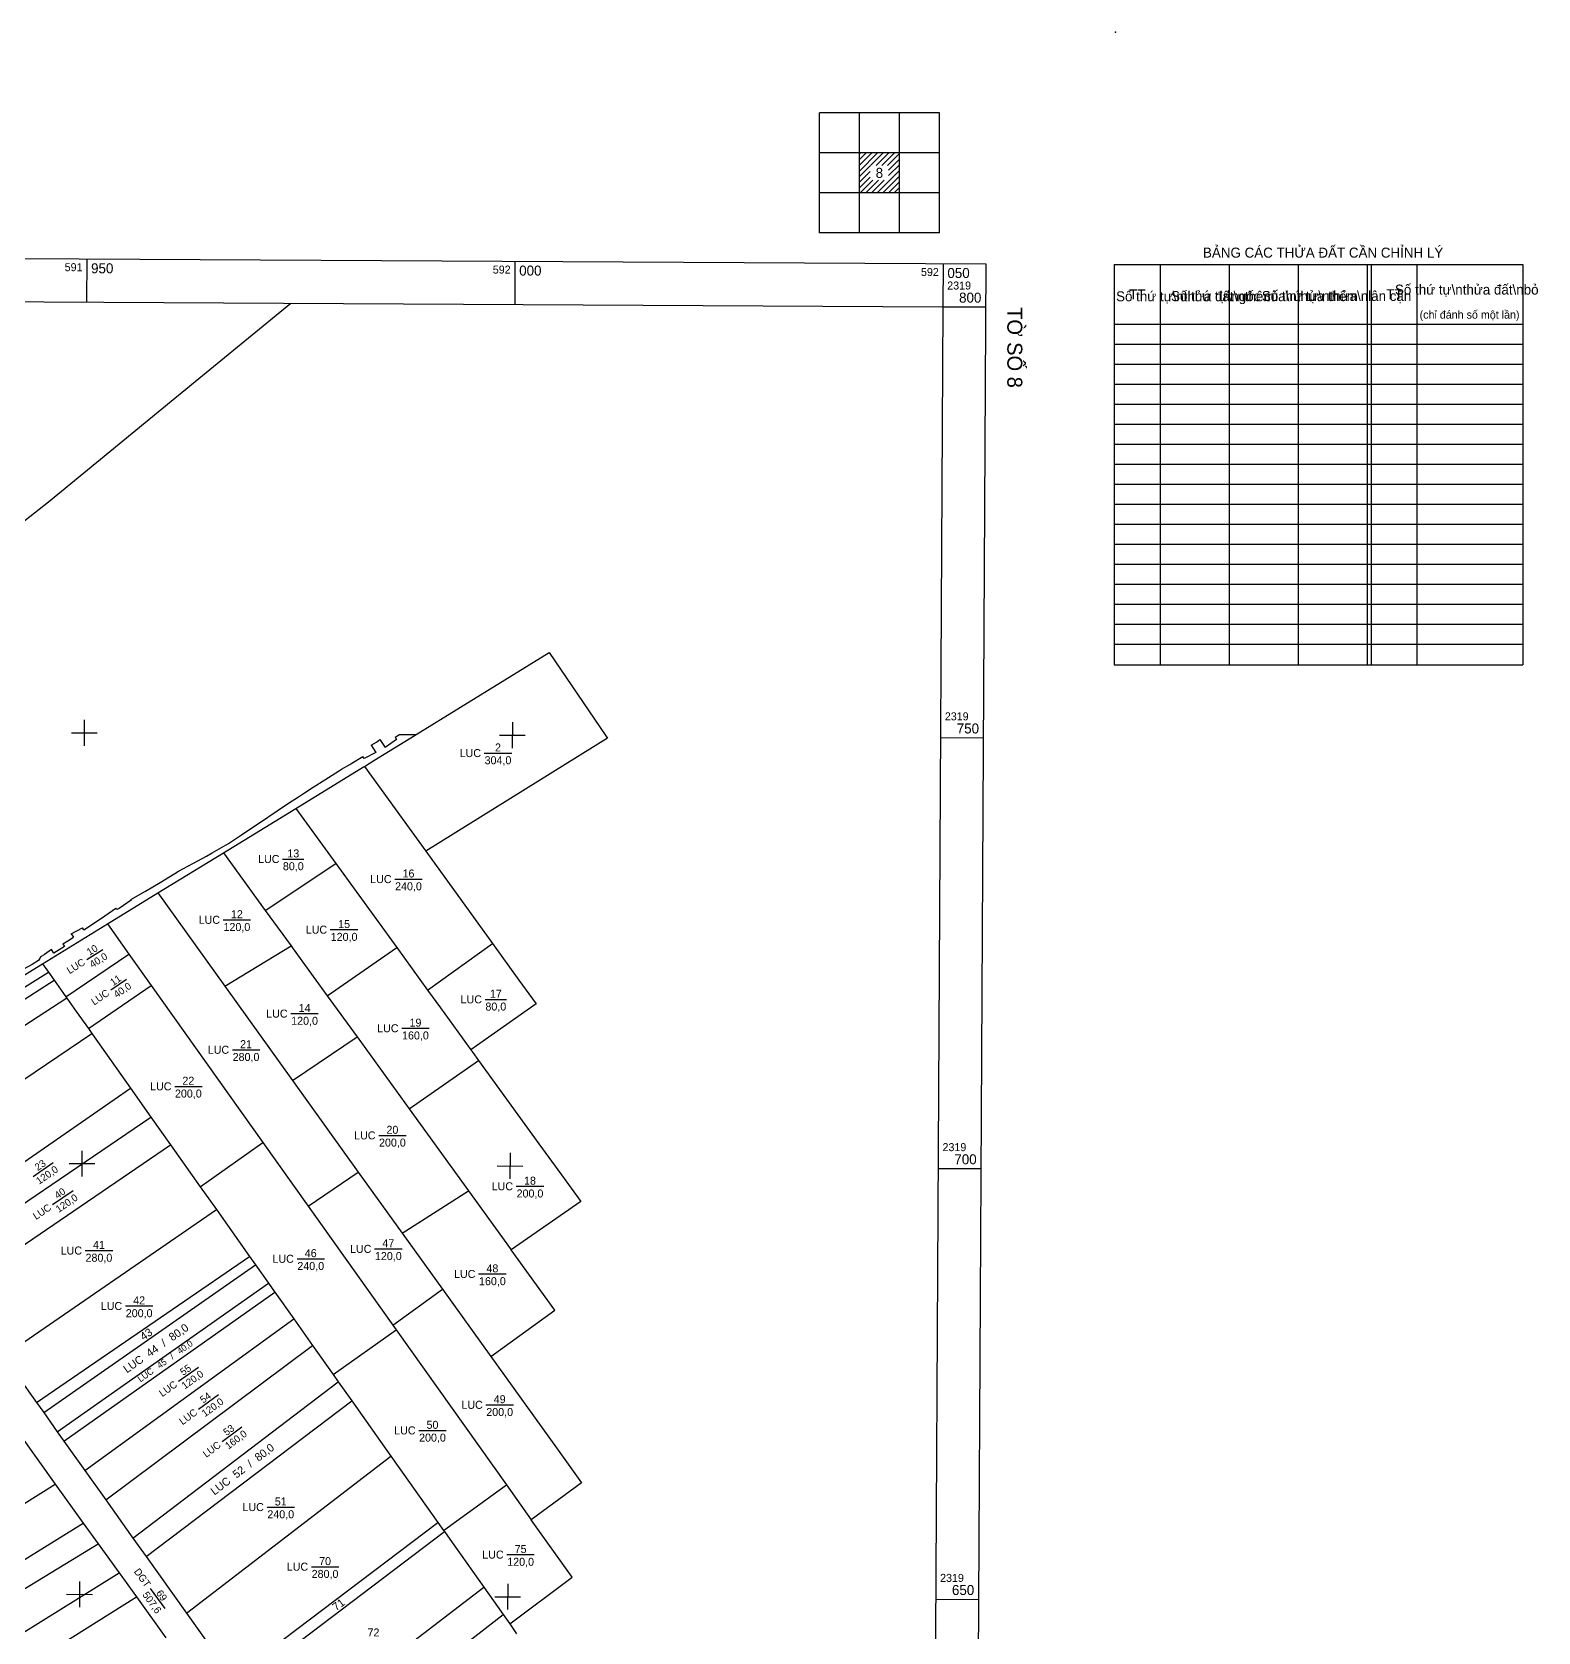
# Model space of a CAD drawing. Header units: metres. Extents: x 591850 to 11787374, y 2319432 to 2388242.
# Drawn here: x 11787186 to 11787374.3, y 2388042.3 to 2388242.3 of the extents above; entities that cross this region are included whole.
import ezdxf
from ezdxf.enums import TextEntityAlignment as Align

# ---------------------------------------------------------------- set-up
doc = ezdxf.new("R2010")
doc.units = ezdxf.units.M
for name, color, linetype in [('FeatureAttribs', 7, 'Continuous'), ('Level 10', 7, 'Continuous'), ('Level 13', 7, 'Continuous'), ('Level 51', 7, 'Continuous'), ('Level 63', 7, 'Continuous')]:
    doc.layers.add(name, color=color, linetype=linetype)

# ---------------------------------------------------------------- blocks, each defined once
blk = doc.blocks.new('FEATURE')

msp = doc.modelspace()

# ---------------------------------------------------------------- linework, layer by layer
at = {"layer": 'Level 10', "color": 7}
for points in [[(11787227.58, 2388150.49), (11787228.74, 2388151.24), (11787233.94, 2388154.43), (11787234.03, 2388154.48), (11787250.66, 2388164.75), (11787257.75, 2388154.35), (11787257.96, 2388154.05), (11787235.25, 2388139.9)], [(11787231.42, 2388154.17), (11787231.97, 2388154.5)], [(11787231.97, 2388154.5), (11787234.03, 2388154.48)], [(11787228.41, 2388153.16), (11787228.99, 2388152.25), (11787227.55, 2388151.51), (11787227.39, 2388151.75)], [(11787228.41, 2388153.16), (11787229.08, 2388153.55), (11787229.51, 2388153.88), (11787230.17, 2388152.87)], [(11787231.42, 2388154.17), (11787231.6, 2388153.88), (11787230.17, 2388152.87)], [(11787198.36, 2388133.86), (11787200.2, 2388134.92), (11787201.14, 2388135.47), (11787202.04, 2388136.02), (11787203.86, 2388137.14), (11787204.34, 2388137.44), (11787206.2, 2388138.43), (11787207.82, 2388139.3), (11787208.54, 2388139.71), (11787209.99, 2388140.53), (11787210.59, 2388140.89), (11787212.23, 2388141.98), (11787214.26, 2388143.32), (11787214.46, 2388143.45), (11787216.66, 2388144.97), (11787218.07, 2388145.93), (11787219.33, 2388146.73), (11787219.7, 2388146.96), (11787220.07, 2388147.2), (11787221.16, 2388147.9), (11787222.63, 2388148.84), (11787224.48, 2388150.02), (11787224.7, 2388150.15), (11787225.74, 2388150.77), (11787225.99, 2388150.92), (11787227.39, 2388151.75)], [(11787219.01, 2388145.27), (11787227.47, 2388150.46), (11787227.49, 2388150.44), (11787227.58, 2388150.49)], [(11787227.58, 2388150.49), (11787235.25, 2388139.9)], [(11787209.97, 2388139.72), (11787219.01, 2388145.27)], [(11787219.01, 2388145.27), (11787224.02, 2388138.36)], [(11787201.77, 2388134.7), (11787209.97, 2388139.72)], [(11787209.97, 2388139.72), (11787215.18, 2388132.52)], [(11787215.18, 2388132.52), (11787224.02, 2388138.36)], [(11787224.02, 2388138.36), (11787231.62, 2388127.88)], [(11787235.25, 2388139.9), (11787243.59, 2388128.37)], [(11787195.45, 2388130.82), (11787201.77, 2388134.7)], [(11787201.77, 2388134.7), (11787210.15, 2388123.03)], [(11787192.52, 2388130.07), (11787193.83, 2388130.95), (11787195.15, 2388131.85), (11787196.52, 2388132.78)], [(11787198.36, 2388133.86), (11787198.41, 2388133.78), (11787196.92, 2388132.75), (11787196.61, 2388132.64), (11787196.52, 2388132.78)], [(11787215.18, 2388132.52), (11787218.41, 2388128.07)], [(11787187.33, 2388125.84), (11787195.45, 2388130.82)], [(11787190.94, 2388129.59), (11787192.35, 2388130.34)], [(11787192.52, 2388130.07), (11787192.35, 2388130.34)], [(11787195.45, 2388130.82), (11787198.14, 2388127.05)], [(11787189.87, 2388128.33), (11787190.07, 2388128.02), (11787188.75, 2388127.16), (11787188.45, 2388127.62), (11787187.59, 2388127.01)], [(11787189.87, 2388128.33), (11787190.5, 2388128.7), (11787191.21, 2388129.17)], [(11787190.94, 2388129.59), (11787191.21, 2388129.17)], [(11787235.48, 2388122.55), (11787243.59, 2388128.37)], [(11787243.59, 2388128.37), (11787246.89, 2388123.81), (11787249.04, 2388120.83), (11787240.88, 2388115.11)], [(11787187.14, 2388126.74), (11787186.82, 2388126.26), (11787186.06, 2388125.74), (11787183.98, 2388124.64), (11787183.84, 2388124.85)], [(11787187.14, 2388126.74), (11787187.59, 2388127.01)], [(11787190.26, 2388121.71), (11787198.14, 2388127.05)], [(11787198.14, 2388127.05), (11787200.94, 2388123.12)], [(11787210.15, 2388123.03), (11787218.41, 2388128.07)], [(11787218.41, 2388128.07), (11787218.67, 2388127.72), (11787222.93, 2388121.84)], [(11787222.93, 2388121.84), (11787231.62, 2388127.88)], [(11787231.62, 2388127.88), (11787235.48, 2388122.55)], [(11787159.65, 2388108.86), (11787159.74, 2388108.92), (11787187.33, 2388125.84)], [(11787160.56, 2388107.59), (11787188.07, 2388124.79)], [(11787187.33, 2388125.84), (11787188.07, 2388124.79)], [(11787188.07, 2388124.79), (11787188.79, 2388123.79)], [(11787161.49, 2388106.28), (11787188.79, 2388123.79)], [(11787188.79, 2388123.79), (11787190.26, 2388121.71)], [(11787193.07, 2388117.74), (11787200.94, 2388123.12)], [(11787200.94, 2388123.12), (11787214.88, 2388103.52)], [(11787210.15, 2388123.03), (11787218.61, 2388111.24)], [(11787235.48, 2388122.55), (11787237.09, 2388120.34), (11787240.88, 2388115.11)], [(11787190.37, 2388121.55), (11787163.21, 2388103.87)], [(11787190.26, 2388121.71), (11787190.37, 2388121.55)], [(11787190.37, 2388121.55), (11787191.54, 2388119.9), (11787193.07, 2388117.74)], [(11787222.93, 2388121.84), (11787226.66, 2388116.7)], [(11787166.67, 2388099), (11787193.5, 2388117.13)], [(11787193.07, 2388117.74), (11787193.5, 2388117.13)], [(11787193.5, 2388117.13), (11787198.33, 2388110.3)], [(11787218.61, 2388111.24), (11787226.66, 2388116.7)], [(11787226.66, 2388116.7), (11787233.17, 2388107.71)], [(11787240.88, 2388115.11), (11787241.12, 2388114.78), (11787241.84, 2388113.78)], [(11787233.17, 2388107.71), (11787241.84, 2388113.78)], [(11787241.84, 2388113.78), (11787249.4, 2388103.36), (11787252.2, 2388099.49), (11787254.63, 2388096.14), (11787245.94, 2388090.09)], [(11787218.61, 2388111.24), (11787226.82, 2388099.82)], [(11787171.74, 2388091.89), (11787198.33, 2388110.3)], [(11787198.33, 2388110.3), (11787200.9, 2388106.68)], [(11787174.12, 2388088.53), (11787200.9, 2388106.68)], [(11787200.9, 2388106.68), (11787203.34, 2388103.23)], [(11787233.17, 2388107.71), (11787240.58, 2388097.49)], [(11787176.63, 2388085.01), (11787203.34, 2388103.23)], [(11787203.34, 2388103.23), (11787207.05, 2388097.99)], [(11787207.05, 2388097.99), (11787214.88, 2388103.52)], [(11787214.88, 2388103.52), (11787220.54, 2388095.56)], [(11787220.54, 2388095.56), (11787226.82, 2388099.82)], [(11787226.82, 2388099.82), (11787232.31, 2388092.17)], [(11787207.05, 2388097.99), (11787209.08, 2388095.12)], [(11787232.31, 2388092.17), (11787240.58, 2388097.49)], [(11787240.58, 2388097.49), (11787245.94, 2388090.09)], [(11787182.45, 2388076.83), (11787209.08, 2388095.12)], [(11787209.08, 2388095.12), (11787213.22, 2388089.27)], [(11787220.54, 2388095.56), (11787231.13, 2388080.67)], [(11787232.31, 2388092.17), (11787237.33, 2388085.18)], [(11787186.58, 2388071.04), (11787213.22, 2388089.27)], [(11787213.22, 2388089.27), (11787213.96, 2388088.23)], [(11787243.38, 2388076.76), (11787251.39, 2388082.57), (11787245.94, 2388090.09)], [(11787187.49, 2388069.75), (11787213.96, 2388088.23)], [(11787213.96, 2388088.23), (11787215.57, 2388085.95)], [(11787189.19, 2388067.37), (11787215.57, 2388085.95)], [(11787190.02, 2388066.19), (11787216.39, 2388084.8)], [(11787215.57, 2388085.95), (11787216.34, 2388084.87), (11787216.39, 2388084.8)], [(11787216.39, 2388084.8), (11787218.74, 2388081.48)], [(11787231.13, 2388080.67), (11787237.33, 2388085.18)], [(11787237.33, 2388085.18), (11787243.38, 2388076.76)], [(11787192.64, 2388062.52), (11787218.74, 2388081.48)], [(11787218.74, 2388081.48), (11787221.09, 2388078.16)], [(11787231.13, 2388080.67), (11787231.55, 2388080.09)], [(11787223.68, 2388074.5), (11787231.55, 2388080.09)], [(11787231.55, 2388080.09), (11787245.33, 2388060.71)], [(11787182.45, 2388076.83), (11787186.58, 2388071.04)], [(11787195.25, 2388058.85), (11787221.09, 2388078.16)], [(11787221.09, 2388078.16), (11787223.68, 2388074.5)], [(11787243.38, 2388076.76), (11787251.58, 2388065.34), (11787254.71, 2388060.98), (11787248.44, 2388056.34)], [(11787223.68, 2388074.5), (11787224.32, 2388073.59)], [(11787198.64, 2388054.08), (11787224.32, 2388073.59)], [(11787224.32, 2388073.59), (11787225.99, 2388071.24)], [(11787186.58, 2388071.04), (11787187.49, 2388069.75)], [(11787200.29, 2388051.77), (11787225.99, 2388071.24)], [(11787225.99, 2388071.24), (11787230.9, 2388064.3)], [(11787187.49, 2388069.75), (11787189.19, 2388067.37)], [(11787184.36, 2388067.2), (11787188.94, 2388060.82)], [(11787189.19, 2388067.37), (11787190.02, 2388066.19)], [(11787190.02, 2388066.19), (11787192.64, 2388062.52)], [(11787192.64, 2388062.52), (11787195.25, 2388058.85)], [(11787205.32, 2388044.71), (11787230.9, 2388064.3)], [(11787230.9, 2388064.3), (11787236.75, 2388056.04)], [(11787125.2, 2388020.85), (11787188.94, 2388060.82)], [(11787188.94, 2388060.82), (11787192.44, 2388055.96)], [(11787237.47, 2388055.02), (11787245.33, 2388060.71)], [(11787245.33, 2388060.71), (11787248.44, 2388056.34)], [(11787195.25, 2388058.85), (11787198.64, 2388054.08)], [(11787245.74, 2388043.34), (11787253.54, 2388049.18), (11787248.44, 2388056.34)], [(11787128.38, 2388016.24), (11787192.44, 2388055.96)], [(11787192.44, 2388055.96), (11787194.3, 2388053.37)], [(11787211.08, 2388036.61), (11787236.75, 2388056.04)], [(11787211.91, 2388035.44), (11787237.58, 2388054.88)], [(11787236.75, 2388056.04), (11787237.47, 2388055.02)], [(11787237.47, 2388055.02), (11787237.58, 2388054.88)], [(11787237.58, 2388054.88), (11787238.24, 2388053.94), (11787242.49, 2388047.93)], [(11787129.85, 2388014.09), (11787194.3, 2388053.37)], [(11787194.3, 2388053.37), (11787196.91, 2388049.75)], [(11787198.64, 2388054.08), (11787200.29, 2388051.77)], [(11787200.29, 2388051.77), (11787205.32, 2388044.71)], [(11787132.78, 2388009.83), (11787196.91, 2388049.75)], [(11787196.91, 2388049.75), (11787199.09, 2388046.73)], [(11787135.03, 2388006.55), (11787199.09, 2388046.73)], [(11787199.09, 2388046.73), (11787202.75, 2388041.63)], [(11787216.96, 2388028.36), (11787242.49, 2388047.93)], [(11787242.49, 2388047.93), (11787244.91, 2388044.52)], [(11787205.32, 2388044.71), (11787211.08, 2388036.61)], [(11787219.52, 2388024.76), (11787244.91, 2388044.52)], [(11787244.91, 2388044.52), (11787245.74, 2388043.34)], [(11787245.74, 2388043.34), (11787246.61, 2388042.11)]]:
    msp.add_lwpolyline(points, dxfattribs=at)
at = {"layer": 'Level 13', "color": 7}
for points in [[(11787242.56, 2388152.18, 0), (11787245.99, 2388152.18, 0)], [(11787217.36, 2388138.94, 0), (11787220.01, 2388138.94, 0)], [(11787231.38, 2388136.43, 0), (11787234.8, 2388136.43, 0)], [(11787209.93, 2388131.34, 0), (11787213.35, 2388131.34, 0)], [(11787223.32, 2388130.11, 0), (11787226.75, 2388130.11, 0)], [(11787192.87, 2388126.39, 0), (11787194.9, 2388127.64, 0)], [(11787195.86, 2388122.58, 0), (11787197.83, 2388123.93, 0)], [(11787242.68, 2388121.4, 0), (11787245.33, 2388121.4, 0)], [(11787218.38, 2388119.62, 0), (11787221.81, 2388119.62, 0)], [(11787232.25, 2388117.79, 0), (11787235.67, 2388117.79, 0)], [(11787211.07, 2388115.1, 0), (11787214.5, 2388115.1, 0)], [(11787203.86, 2388110.53, 0), (11787207.29, 2388110.53, 0)], [(11787229.37, 2388104.4, 0), (11787232.8, 2388104.4, 0)], [(11787186.15, 2388099.26, 0), (11787188.68, 2388101.03, 0)], [(11787188.6, 2388095.76, 0), (11787191.15, 2388097.5, 0)], [(11787246.56, 2388098.04, 0), (11787249.99, 2388098.04, 0)], [(11787192.68, 2388090.01, 0), (11787196.11, 2388090.01, 0)], [(11787219.16, 2388088.98, 0), (11787222.58, 2388088.98, 0)], [(11787228.85, 2388090.22, 0), (11787232.28, 2388090.22, 0)], [(11787241.86, 2388087.08, 0), (11787245.29, 2388087.08, 0)], [(11787197.7, 2388083.08, 0), (11787201.13, 2388083.08, 0)], [(11787204.34, 2388073.67, 0), (11787206.85, 2388075.45, 0)], [(11787206.85, 2388070.19, 0), (11787209.34, 2388072.01, 0)], [(11787242.78, 2388070.73, 0), (11787246.21, 2388070.73, 0)], [(11787209.78, 2388066.13, 0), (11787212.24, 2388067.99, 0)], [(11787234.38, 2388067.53, 0), (11787237.81, 2388067.53, 0)], [(11787215.41, 2388057.95, 0), (11787218.84, 2388057.95, 0)], [(11787220.95, 2388050.5, 0), (11787224.37, 2388050.5, 0)], [(11787245.39, 2388052.01, 0), (11787248.82, 2388052.01, 0)], [(11787200.81, 2388047.77, 0), (11787202.62, 2388045.27, 0)]]:
    msp.add_polyline3d(points, dxfattribs=at)
at = {"layer": 'Level 51', "color": 6}
msp.add_lwpolyline([(11786923.96, 2387978.11), (11787130.41, 2388138.31), (11787188.09, 2388183.57), (11787203.42, 2388196.14), (11787218.39, 2388208.41)], dxfattribs=at)
at = {"layer": 'Level 63', "color": 7}
for points in [[(11786919.91, 2388215.45), (11787305.28, 2388213.31), (11787303.14, 2387825.69), (11786917.79, 2387827.83), (11786919.91, 2388215.45)], [(11786925.24, 2388210.04), (11787299.89, 2388207.96), (11787297.82, 2387831.1), (11786923.17, 2387833.19), (11786925.24, 2388210.04)]]:
    msp.add_lwpolyline(points, close=True, dxfattribs=at)
for points in [[(11787299.46, 2388232.19, 0), (11787284.46, 2388232.19, 0)], [(11787284.46, 2388217.19, 0), (11787284.46, 2388232.19, 0)], [(11787289.46, 2388217.19, 0), (11787289.46, 2388232.19, 0)], [(11787294.46, 2388217.19, 0), (11787294.46, 2388232.19, 0)], [(11787299.46, 2388217.19, 0), (11787299.46, 2388232.19, 0)], [(11787299.46, 2388227.19, 0), (11787284.46, 2388227.19, 0)], [(11787289.46, 2388227.04, 0), (11787289.6, 2388227.19, 0)], [(11787289.46, 2388226.34, 0), (11787290.31, 2388227.19, 0)], [(11787289.46, 2388225.63, 0), (11787291.02, 2388227.19, 0)], [(11787289.46, 2388224.92, 0), (11787291.72, 2388227.19, 0)], [(11787290.84, 2388225.6, 0), (11787292.43, 2388227.19, 0)], [(11787291.54, 2388225.6, 0), (11787293.14, 2388227.19, 0)], [(11787292.25, 2388225.6, 0), (11787293.85, 2388227.19, 0)], [(11787292.96, 2388225.6, 0), (11787294.46, 2388227.1, 0)], [(11787293.11, 2388225.04, 0), (11787294.46, 2388226.39, 0)], [(11787289.46, 2388224.22, 0), (11787290.8, 2388225.56, 0)], [(11787289.46, 2388223.51, 0), (11787290.8, 2388224.85, 0)], [(11787291.67, 2388222.19, 0), (11787294.46, 2388224.97, 0)], [(11787293.11, 2388224.34, 0), (11787294.46, 2388225.68, 0)], [(11787289.46, 2388222.8, 0), (11787290.8, 2388224.15, 0)], [(11787289.55, 2388222.19, 0), (11787291.15, 2388223.78, 0)], [(11787290.26, 2388222.19, 0), (11787291.85, 2388223.78, 0)], [(11787290.97, 2388222.19, 0), (11787292.56, 2388223.78, 0)], [(11787292.38, 2388222.19, 0), (11787294.46, 2388224.27, 0)], [(11787293.09, 2388222.19, 0), (11787294.46, 2388223.56, 0)], [(11787293.79, 2388222.19, 0), (11787294.46, 2388222.85, 0)], [(11787299.46, 2388222.19, 0), (11787284.46, 2388222.19, 0)], [(11787299.46, 2388217.19, 0), (11787284.46, 2388217.19, 0)], [(11787192.88, 2388213.94, 0), (11787192.85, 2388208.55, 0)], [(11787246.4, 2388213.64, 0), (11787246.37, 2388208.25, 0)], [(11787299.92, 2388213.34, 0), (11787299.89, 2388207.96, 0)], [(11787321.33, 2388213.22, 0), (11787321.33, 2388163.22, 0)], [(11787321.33, 2388213.22, 0), (11787372.39, 2388213.22, 0)], [(11787327.05, 2388213.22, 0), (11787327.05, 2388163.22, 0)], [(11787335.68, 2388213.22, 0), (11787335.68, 2388163.22, 0)], [(11787344.3, 2388213.22, 0), (11787344.3, 2388163.22, 0)], [(11787352.93, 2388213.22, 0), (11787352.93, 2388163.22, 0)], [(11787353.43, 2388213.22, 0), (11787353.43, 2388163.22, 0)], [(11787359.15, 2388213.22, 0), (11787359.15, 2388163.22, 0)], [(11787372.39, 2388213.22, 0), (11787372.39, 2388163.22, 0)], [(11787299.89, 2388207.96, 0), (11787305.25, 2388207.93, 0)], [(11787321.33, 2388205.8, 0), (11787372.39, 2388205.8, 0)], [(11787321.33, 2388203.3, 0), (11787372.39, 2388203.3, 0)], [(11787321.33, 2388200.8, 0), (11787372.39, 2388200.8, 0)], [(11787321.33, 2388198.3, 0), (11787372.39, 2388198.3, 0)], [(11787321.33, 2388195.8, 0), (11787372.39, 2388195.8, 0)], [(11787321.33, 2388193.3, 0), (11787372.39, 2388193.3, 0)], [(11787321.33, 2388190.8, 0), (11787372.39, 2388190.8, 0)], [(11787321.33, 2388188.3, 0), (11787372.39, 2388188.3, 0)], [(11787321.33, 2388185.8, 0), (11787372.39, 2388185.8, 0)], [(11787321.33, 2388183.3, 0), (11787372.39, 2388183.3, 0)], [(11787321.33, 2388180.8, 0), (11787372.39, 2388180.8, 0)], [(11787321.33, 2388178.3, 0), (11787372.39, 2388178.3, 0)], [(11787321.33, 2388175.8, 0), (11787372.39, 2388175.8, 0)], [(11787321.33, 2388173.3, 0), (11787372.39, 2388173.3, 0)], [(11787321.33, 2388170.8, 0), (11787372.39, 2388170.8, 0)], [(11787321.33, 2388168.3, 0), (11787372.39, 2388168.3, 0)], [(11787321.33, 2388165.8, 0), (11787372.39, 2388165.8, 0)], [(11787321.33, 2388163.22, 0), (11787372.39, 2388163.22, 0)], [(11787192.56, 2388156.33, 0), (11787192.54, 2388153.1, 0)], [(11787190.95, 2388154.72, 0), (11787194.16, 2388154.71, 0)], [(11787244.47, 2388154.43, 0), (11787247.68, 2388154.41, 0)], [(11787246.08, 2388156.03, 0), (11787246.07, 2388152.8, 0)], [(11787299.6, 2388154.12, 0), (11787304.95, 2388154.09, 0)], [(11787192.27, 2388102.49, 0), (11787192.25, 2388099.26, 0)], [(11787190.65, 2388100.89, 0), (11787193.86, 2388100.87, 0)], [(11787244.17, 2388100.59, 0), (11787247.38, 2388100.57, 0)], [(11787245.79, 2388102.2, 0), (11787245.77, 2388098.97, 0)], [(11787299.3, 2388100.28, 0), (11787304.65, 2388100.25, 0)], [(11787191.97, 2388048.66, 0), (11787191.95, 2388045.43, 0)], [(11787245.49, 2388048.36, 0), (11787245.47, 2388045.13, 0)], [(11787190.35, 2388047.05, 0), (11787193.57, 2388047.03, 0)], [(11787243.88, 2388046.75, 0), (11787247.09, 2388046.74, 0)], [(11787299, 2388046.45, 0), (11787304.36, 2388046.42, 0)]]:
    msp.add_polyline3d(points, dxfattribs=at)
msp.add_point((11787321.49, 2388242.29), dxfattribs=at)

# ---------------------------------------------------------------- block references
at = {"layer": 'FeatureAttribs'}
ref = msp.add_blockref('FEATURE', (11787291.96, 2388224.69), dxfattribs=at)
ref.add_attrib('NAME', '8', dxfattribs={"color": 7, "height": 1.25}).set_placement((11787291.96, 2388224.69), align=Align.MIDDLE_CENTER)
ref = msp.add_blockref('FEATURE', (11787347.43, 2388214.72), dxfattribs=at)
ref.add_attrib('NAME', 'BẢNG CÁC THỬA ĐẤT CẦN CHỈNH LÝ', dxfattribs={"color": 7, "height": 1.25}).set_placement((11787347.43, 2388214.72), align=Align.MIDDLE_CENTER)
ref = msp.add_blockref('FEATURE', (11787192.34, 2388213.4), dxfattribs=at)
ref.add_attrib('NAME', '591', dxfattribs={"color": 7, "height": 1}).set_placement((11787192.34, 2388213.4), align=Align.TOP_RIGHT)
ref = msp.add_blockref('FEATURE', (11787193.41, 2388213.39), dxfattribs=at)
ref.add_attrib('NAME', '950', dxfattribs={"color": 7, "height": 1.25}).set_placement((11787193.41, 2388213.39), align=Align.TOP_LEFT)
ref = msp.add_blockref('FEATURE', (11787245.86, 2388213.1), dxfattribs=at)
ref.add_attrib('NAME', '592', dxfattribs={"color": 7, "height": 1}).set_placement((11787245.86, 2388213.1), align=Align.TOP_RIGHT)
ref = msp.add_blockref('FEATURE', (11787246.93, 2388213.1), dxfattribs=at)
ref.add_attrib('NAME', '000', dxfattribs={"color": 7, "height": 1.25}).set_placement((11787246.93, 2388213.1), align=Align.TOP_LEFT)
ref = msp.add_blockref('FEATURE', (11787299.39, 2388212.8), dxfattribs=at)
ref.add_attrib('NAME', '592', dxfattribs={"color": 7, "height": 1}).set_placement((11787299.39, 2388212.8), align=Align.TOP_RIGHT)
ref = msp.add_blockref('FEATURE', (11787300.46, 2388212.8), dxfattribs=at)
ref.add_attrib('NAME', '050', dxfattribs={"color": 7, "height": 1.25}).set_placement((11787300.46, 2388212.8), align=Align.TOP_LEFT)
ref = msp.add_blockref('FEATURE', (11787300.44, 2388210.11), dxfattribs=at)
ref.add_attrib('NAME', '2319', (11787300.44, 2388210.11), dxfattribs={"color": 7, "height": 1})
ref = msp.add_blockref('FEATURE', (11787365.39, 2388210.1), dxfattribs=at)
ref.add_attrib('NAME', 'Số thứ tự\\nthửa đất\\nbỏ', dxfattribs={"color": 7, "height": 1.25}).set_placement((11787365.39, 2388210.1), align=Align.MIDDLE_CENTER)
ref = msp.add_blockref('FEATURE', (11787304.71, 2388208.47), dxfattribs=at)
ref.add_attrib('NAME', '800', dxfattribs={"color": 7, "height": 1.25}).set_placement((11787304.71, 2388208.47), align=Align.RIGHT)
ref = msp.add_blockref('FEATURE', (11787331.45, 2388209.26), dxfattribs=at)
ref.add_attrib('NAME', 'Số thứ tự\\nthửa đất\\nthêm', dxfattribs={"color": 7, "height": 1.25}).set_placement((11787331.45, 2388209.26), align=Align.MIDDLE_CENTER)
ref = msp.add_blockref('FEATURE', (11787324.21, 2388209.5), dxfattribs=at)
ref.add_attrib('NAME', 'TT', dxfattribs={"color": 7, "height": 1.25}).set_placement((11787324.21, 2388209.5), align=Align.MIDDLE_CENTER)
ref = msp.add_blockref('FEATURE', (11787340.09, 2388209.28), dxfattribs=at)
ref.add_attrib('NAME', 'Số thứ tự\\ngốc của\\nthửa thêm', dxfattribs={"color": 7, "height": 1.25}).set_placement((11787340.09, 2388209.28), align=Align.MIDDLE_CENTER)
ref = msp.add_blockref('FEATURE', (11787349.11, 2388209.3), dxfattribs=at)
ref.add_attrib('NAME', 'Số thứ tự\\nthửa\\nlân cận', dxfattribs={"color": 7, "height": 1.25}).set_placement((11787349.11, 2388209.3), align=Align.MIDDLE_CENTER)
ref = msp.add_blockref('FEATURE', (11787356.36, 2388209.51), dxfattribs=at)
ref.add_attrib('NAME', 'TT', dxfattribs={"color": 7, "height": 1.25}).set_placement((11787356.36, 2388209.51), align=Align.MIDDLE_CENTER)
ref = msp.add_blockref('FEATURE', (11787307.39, 2388207.91), dxfattribs=at)
ref.add_attrib('NAME', 'TỜ SỐ 8', dxfattribs={"color": 7, "height": 1.875, "rotation": 270}).set_placement((11787307.39, 2388207.91), align=Align.BOTTOM_LEFT)
ref = msp.add_blockref('FEATURE', (11787365.74, 2388206.97), dxfattribs=at)
ref.add_attrib('NAME', '(chỉ đánh số một lần)', dxfattribs={"color": 7, "height": 1}).set_placement((11787365.74, 2388206.97), align=Align.MIDDLE_CENTER)
ref = msp.add_blockref('FEATURE', (11787300.14, 2388156.27), dxfattribs=at)
ref.add_attrib('NAME', '2319', (11787300.14, 2388156.27), dxfattribs={"color": 7, "height": 1})
ref = msp.add_blockref('FEATURE', (11787304.42, 2388154.63), dxfattribs=at)
ref.add_attrib('NAME', '750', dxfattribs={"color": 7, "height": 1.25}).set_placement((11787304.42, 2388154.63), align=Align.RIGHT)
ref = msp.add_blockref('FEATURE', (11787242.16, 2388152.18), dxfattribs=at)
ref.add_attrib('NAME', 'LUC', dxfattribs={"color": 3, "height": 1}).set_placement((11787242.16, 2388152.18), align=Align.MIDDLE_RIGHT)
ref = msp.add_blockref('FEATURE', (11787244.28, 2388152.38), dxfattribs=at)
ref.add_attrib('NAME', '2', dxfattribs={"color": 1, "height": 1}).set_placement((11787244.28, 2388152.38), align=Align.CENTER)
ref = msp.add_blockref('FEATURE', (11787244.28, 2388151.78), dxfattribs=at)
ref.add_attrib('NAME', '304,0', dxfattribs={"color": 1, "height": 1}).set_placement((11787244.28, 2388151.78), align=Align.TOP_CENTER)
ref = msp.add_blockref('FEATURE', (11787216.96, 2388138.94), dxfattribs=at)
ref.add_attrib('NAME', 'LUC', dxfattribs={"color": 3, "height": 1}).set_placement((11787216.96, 2388138.94), align=Align.MIDDLE_RIGHT)
ref = msp.add_blockref('FEATURE', (11787218.69, 2388138.54), dxfattribs=at)
ref.add_attrib('NAME', '80,0', dxfattribs={"color": 1, "height": 1}).set_placement((11787218.69, 2388138.54), align=Align.TOP_CENTER)
ref = msp.add_blockref('FEATURE', (11787218.69, 2388139.14), dxfattribs=at)
ref.add_attrib('NAME', '13', dxfattribs={"color": 1, "height": 1}).set_placement((11787218.69, 2388139.14), align=Align.CENTER)
ref = msp.add_blockref('FEATURE', (11787230.98, 2388136.43), dxfattribs=at)
ref.add_attrib('NAME', 'LUC', dxfattribs={"color": 3, "height": 1}).set_placement((11787230.98, 2388136.43), align=Align.MIDDLE_RIGHT)
ref = msp.add_blockref('FEATURE', (11787233.09, 2388136.63), dxfattribs=at)
ref.add_attrib('NAME', '16', dxfattribs={"color": 1, "height": 1}).set_placement((11787233.09, 2388136.63), align=Align.CENTER)
ref = msp.add_blockref('FEATURE', (11787233.09, 2388136.03), dxfattribs=at)
ref.add_attrib('NAME', '240,0', dxfattribs={"color": 1, "height": 1}).set_placement((11787233.09, 2388136.03), align=Align.TOP_CENTER)
ref = msp.add_blockref('FEATURE', (11787211.64, 2388131.54), dxfattribs=at)
ref.add_attrib('NAME', '12', dxfattribs={"color": 1, "height": 1}).set_placement((11787211.64, 2388131.54), align=Align.CENTER)
ref = msp.add_blockref('FEATURE', (11787209.53, 2388131.34), dxfattribs=at)
ref.add_attrib('NAME', 'LUC', dxfattribs={"color": 3, "height": 1}).set_placement((11787209.53, 2388131.34), align=Align.MIDDLE_RIGHT)
ref = msp.add_blockref('FEATURE', (11787211.64, 2388130.94), dxfattribs=at)
ref.add_attrib('NAME', '120,0', dxfattribs={"color": 1, "height": 1}).set_placement((11787211.64, 2388130.94), align=Align.TOP_CENTER)
ref = msp.add_blockref('FEATURE', (11787222.92, 2388130.11), dxfattribs=at)
ref.add_attrib('NAME', 'LUC', dxfattribs={"color": 3, "height": 1}).set_placement((11787222.92, 2388130.11), align=Align.MIDDLE_RIGHT)
ref = msp.add_blockref('FEATURE', (11787225.04, 2388130.31), dxfattribs=at)
ref.add_attrib('NAME', '15', dxfattribs={"color": 1, "height": 1}).set_placement((11787225.04, 2388130.31), align=Align.CENTER)
ref = msp.add_blockref('FEATURE', (11787225.04, 2388129.71), dxfattribs=at)
ref.add_attrib('NAME', '120,0', dxfattribs={"color": 1, "height": 1}).set_placement((11787225.04, 2388129.71), align=Align.TOP_CENTER)
ref = msp.add_blockref('FEATURE', (11787192.53, 2388126.18), dxfattribs=at)
ref.add_attrib('NAME', 'LUC', dxfattribs={"color": 3, "height": 0.9, "rotation": 31.7}).set_placement((11787192.53, 2388126.18), align=Align.MIDDLE_RIGHT)
ref = msp.add_blockref('FEATURE', (11787193.78, 2388127.19), dxfattribs=at)
ref.add_attrib('NAME', '10', dxfattribs={"color": 1, "height": 0.9, "rotation": 31.7}).set_placement((11787193.78, 2388127.19), align=Align.CENTER)
ref = msp.add_blockref('FEATURE', (11787194.1, 2388126.68), dxfattribs=at)
ref.add_attrib('NAME', '40,0', dxfattribs={"color": 1, "height": 0.9, "rotation": 31.7}).set_placement((11787194.1, 2388126.68), align=Align.TOP_CENTER)
ref = msp.add_blockref('FEATURE', (11787196.73, 2388123.42), dxfattribs=at)
ref.add_attrib('NAME', '11', dxfattribs={"color": 1, "height": 0.9, "rotation": 34.5}).set_placement((11787196.73, 2388123.42), align=Align.CENTER)
ref = msp.add_blockref('FEATURE', (11787195.53, 2388122.35), dxfattribs=at)
ref.add_attrib('NAME', 'LUC', dxfattribs={"color": 3, "height": 0.9, "rotation": 34.5}).set_placement((11787195.53, 2388122.35), align=Align.MIDDLE_RIGHT)
ref = msp.add_blockref('FEATURE', (11787197.07, 2388122.93), dxfattribs=at)
ref.add_attrib('NAME', '40,0', dxfattribs={"color": 1, "height": 0.9, "rotation": 34.5}).set_placement((11787197.07, 2388122.93), align=Align.TOP_CENTER)
ref = msp.add_blockref('FEATURE', (11787244.01, 2388121.6), dxfattribs=at)
ref.add_attrib('NAME', '17', dxfattribs={"color": 1, "height": 1}).set_placement((11787244.01, 2388121.6), align=Align.CENTER)
ref = msp.add_blockref('FEATURE', (11787220.1, 2388119.82), dxfattribs=at)
ref.add_attrib('NAME', '14', dxfattribs={"color": 1, "height": 1}).set_placement((11787220.1, 2388119.82), align=Align.CENTER)
ref = msp.add_blockref('FEATURE', (11787242.28, 2388121.4), dxfattribs=at)
ref.add_attrib('NAME', 'LUC', dxfattribs={"color": 3, "height": 1}).set_placement((11787242.28, 2388121.4), align=Align.MIDDLE_RIGHT)
ref = msp.add_blockref('FEATURE', (11787244.01, 2388121), dxfattribs=at)
ref.add_attrib('NAME', '80,0', dxfattribs={"color": 1, "height": 1}).set_placement((11787244.01, 2388121), align=Align.TOP_CENTER)
ref = msp.add_blockref('FEATURE', (11787217.98, 2388119.62), dxfattribs=at)
ref.add_attrib('NAME', 'LUC', dxfattribs={"color": 3, "height": 1}).set_placement((11787217.98, 2388119.62), align=Align.MIDDLE_RIGHT)
ref = msp.add_blockref('FEATURE', (11787220.1, 2388119.22), dxfattribs=at)
ref.add_attrib('NAME', '120,0', dxfattribs={"color": 1, "height": 1}).set_placement((11787220.1, 2388119.22), align=Align.TOP_CENTER)
ref = msp.add_blockref('FEATURE', (11787231.85, 2388117.79), dxfattribs=at)
ref.add_attrib('NAME', 'LUC', dxfattribs={"color": 3, "height": 1}).set_placement((11787231.85, 2388117.79), align=Align.MIDDLE_RIGHT)
ref = msp.add_blockref('FEATURE', (11787233.96, 2388117.99), dxfattribs=at)
ref.add_attrib('NAME', '19', dxfattribs={"color": 1, "height": 1}).set_placement((11787233.96, 2388117.99), align=Align.CENTER)
ref = msp.add_blockref('FEATURE', (11787212.78, 2388115.3), dxfattribs=at)
ref.add_attrib('NAME', '21', dxfattribs={"color": 1, "height": 1}).set_placement((11787212.78, 2388115.3), align=Align.CENTER)
ref = msp.add_blockref('FEATURE', (11787233.96, 2388117.39), dxfattribs=at)
ref.add_attrib('NAME', '160,0', dxfattribs={"color": 1, "height": 1}).set_placement((11787233.96, 2388117.39), align=Align.TOP_CENTER)
ref = msp.add_blockref('FEATURE', (11787210.67, 2388115.1), dxfattribs=at)
ref.add_attrib('NAME', 'LUC', dxfattribs={"color": 3, "height": 1}).set_placement((11787210.67, 2388115.1), align=Align.MIDDLE_RIGHT)
ref = msp.add_blockref('FEATURE', (11787212.78, 2388114.7), dxfattribs=at)
ref.add_attrib('NAME', '280,0', dxfattribs={"color": 1, "height": 1}).set_placement((11787212.78, 2388114.7), align=Align.TOP_CENTER)
ref = msp.add_blockref('FEATURE', (11787203.46, 2388110.53), dxfattribs=at)
ref.add_attrib('NAME', 'LUC', dxfattribs={"color": 3, "height": 1}).set_placement((11787203.46, 2388110.53), align=Align.MIDDLE_RIGHT)
ref = msp.add_blockref('FEATURE', (11787205.57, 2388110.73), dxfattribs=at)
ref.add_attrib('NAME', '22', dxfattribs={"color": 1, "height": 1}).set_placement((11787205.57, 2388110.73), align=Align.CENTER)
ref = msp.add_blockref('FEATURE', (11787205.57, 2388110.13), dxfattribs=at)
ref.add_attrib('NAME', '200,0', dxfattribs={"color": 1, "height": 1}).set_placement((11787205.57, 2388110.13), align=Align.TOP_CENTER)
ref = msp.add_blockref('FEATURE', (11787228.97, 2388104.4), dxfattribs=at)
ref.add_attrib('NAME', 'LUC', dxfattribs={"color": 3, "height": 1}).set_placement((11787228.97, 2388104.4), align=Align.MIDDLE_RIGHT)
ref = msp.add_blockref('FEATURE', (11787231.08, 2388104.6), dxfattribs=at)
ref.add_attrib('NAME', '20', dxfattribs={"color": 1, "height": 1}).set_placement((11787231.08, 2388104.6), align=Align.CENTER)
ref = msp.add_blockref('FEATURE', (11787231.08, 2388104), dxfattribs=at)
ref.add_attrib('NAME', '200,0', dxfattribs={"color": 1, "height": 1}).set_placement((11787231.08, 2388104), align=Align.TOP_CENTER)
ref = msp.add_blockref('FEATURE', (11787299.85, 2388102.43), dxfattribs=at)
ref.add_attrib('NAME', '2319', (11787299.85, 2388102.43), dxfattribs={"color": 7, "height": 1})
ref = msp.add_blockref('FEATURE', (11787187.3, 2388100.31), dxfattribs=at)
ref.add_attrib('NAME', '23', dxfattribs={"color": 1, "height": 0.9, "rotation": 34.9}).set_placement((11787187.3, 2388100.31), align=Align.CENTER)
ref = msp.add_blockref('FEATURE', (11787187.64, 2388099.82), dxfattribs=at)
ref.add_attrib('NAME', '120,0', dxfattribs={"color": 1, "height": 0.9, "rotation": 34.9}).set_placement((11787187.64, 2388099.82), align=Align.TOP_CENTER)
ref = msp.add_blockref('FEATURE', (11787304.12, 2388100.79), dxfattribs=at)
ref.add_attrib('NAME', '700', dxfattribs={"color": 7, "height": 1.25}).set_placement((11787304.12, 2388100.79), align=Align.RIGHT)
ref = msp.add_blockref('FEATURE', (11787246.16, 2388098.04), dxfattribs=at)
ref.add_attrib('NAME', 'LUC', dxfattribs={"color": 3, "height": 1}).set_placement((11787246.16, 2388098.04), align=Align.MIDDLE_RIGHT)
ref = msp.add_blockref('FEATURE', (11787248.28, 2388098.24), dxfattribs=at)
ref.add_attrib('NAME', '18', dxfattribs={"color": 1, "height": 1}).set_placement((11787248.28, 2388098.24), align=Align.CENTER)
ref = msp.add_blockref('FEATURE', (11787189.77, 2388096.8), dxfattribs=at)
ref.add_attrib('NAME', '40', dxfattribs={"color": 1, "height": 0.9, "rotation": 34.3}).set_placement((11787189.77, 2388096.8), align=Align.CENTER)
ref = msp.add_blockref('FEATURE', (11787190.1, 2388096.3), dxfattribs=at)
ref.add_attrib('NAME', '120,0', dxfattribs={"color": 1, "height": 0.9, "rotation": 34.3}).set_placement((11787190.1, 2388096.3), align=Align.TOP_CENTER)
ref = msp.add_blockref('FEATURE', (11787248.28, 2388097.64), dxfattribs=at)
ref.add_attrib('NAME', '200,0', dxfattribs={"color": 1, "height": 1}).set_placement((11787248.28, 2388097.64), align=Align.TOP_CENTER)
ref = msp.add_blockref('FEATURE', (11787188.27, 2388095.54), dxfattribs=at)
ref.add_attrib('NAME', 'LUC', dxfattribs={"color": 3, "height": 0.9, "rotation": 34.3}).set_placement((11787188.27, 2388095.54), align=Align.MIDDLE_RIGHT)
ref = msp.add_blockref('FEATURE', (11787192.28, 2388090.01), dxfattribs=at)
ref.add_attrib('NAME', 'LUC', dxfattribs={"color": 3, "height": 1}).set_placement((11787192.28, 2388090.01), align=Align.MIDDLE_RIGHT)
ref = msp.add_blockref('FEATURE', (11787194.39, 2388090.21), dxfattribs=at)
ref.add_attrib('NAME', '41', dxfattribs={"color": 1, "height": 1}).set_placement((11787194.39, 2388090.21), align=Align.CENTER)
ref = msp.add_blockref('FEATURE', (11787228.45, 2388090.22), dxfattribs=at)
ref.add_attrib('NAME', 'LUC', dxfattribs={"color": 3, "height": 1}).set_placement((11787228.45, 2388090.22), align=Align.MIDDLE_RIGHT)
ref = msp.add_blockref('FEATURE', (11787230.57, 2388090.42), dxfattribs=at)
ref.add_attrib('NAME', '47', dxfattribs={"color": 1, "height": 1}).set_placement((11787230.57, 2388090.42), align=Align.CENTER)
ref = msp.add_blockref('FEATURE', (11787194.39, 2388089.61), dxfattribs=at)
ref.add_attrib('NAME', '280,0', dxfattribs={"color": 1, "height": 1}).set_placement((11787194.39, 2388089.61), align=Align.TOP_CENTER)
ref = msp.add_blockref('FEATURE', (11787218.76, 2388088.98), dxfattribs=at)
ref.add_attrib('NAME', 'LUC', dxfattribs={"color": 3, "height": 1}).set_placement((11787218.76, 2388088.98), align=Align.MIDDLE_RIGHT)
ref = msp.add_blockref('FEATURE', (11787220.87, 2388088.58), dxfattribs=at)
ref.add_attrib('NAME', '240,0', dxfattribs={"color": 1, "height": 1}).set_placement((11787220.87, 2388088.58), align=Align.TOP_CENTER)
ref = msp.add_blockref('FEATURE', (11787220.87, 2388089.18), dxfattribs=at)
ref.add_attrib('NAME', '46', dxfattribs={"color": 1, "height": 1}).set_placement((11787220.87, 2388089.18), align=Align.CENTER)
ref = msp.add_blockref('FEATURE', (11787230.57, 2388089.82), dxfattribs=at)
ref.add_attrib('NAME', '120,0', dxfattribs={"color": 1, "height": 1}).set_placement((11787230.57, 2388089.82), align=Align.TOP_CENTER)
ref = msp.add_blockref('FEATURE', (11787241.46, 2388087.08), dxfattribs=at)
ref.add_attrib('NAME', 'LUC', dxfattribs={"color": 3, "height": 1}).set_placement((11787241.46, 2388087.08), align=Align.MIDDLE_RIGHT)
ref = msp.add_blockref('FEATURE', (11787243.58, 2388086.68), dxfattribs=at)
ref.add_attrib('NAME', '160,0', dxfattribs={"color": 1, "height": 1}).set_placement((11787243.58, 2388086.68), align=Align.TOP_CENTER)
ref = msp.add_blockref('FEATURE', (11787243.58, 2388087.28), dxfattribs=at)
ref.add_attrib('NAME', '48', dxfattribs={"color": 1, "height": 1}).set_placement((11787243.58, 2388087.28), align=Align.CENTER)
ref = msp.add_blockref('FEATURE', (11787197.3, 2388083.08), dxfattribs=at)
ref.add_attrib('NAME', 'LUC', dxfattribs={"color": 3, "height": 1}).set_placement((11787197.3, 2388083.08), align=Align.MIDDLE_RIGHT)
ref = msp.add_blockref('FEATURE', (11787199.42, 2388082.68), dxfattribs=at)
ref.add_attrib('NAME', '200,0', dxfattribs={"color": 1, "height": 1}).set_placement((11787199.42, 2388082.68), align=Align.TOP_CENTER)
ref = msp.add_blockref('FEATURE', (11787199.42, 2388083.28), dxfattribs=at)
ref.add_attrib('NAME', '42', dxfattribs={"color": 1, "height": 1}).set_placement((11787199.42, 2388083.28), align=Align.CENTER)
ref = msp.add_blockref('FEATURE', (11787203.29, 2388079.05), dxfattribs=at)
ref.add_attrib('NAME', '80,0', dxfattribs={"color": 1, "height": 1, "rotation": 35.1}).set_placement((11787203.29, 2388079.05), align=Align.MIDDLE_LEFT)
ref = msp.add_blockref('FEATURE', (11787200.3, 2388079.56), dxfattribs=at)
ref.add_attrib('NAME', '43', dxfattribs={"color": 1, "height": 1, "rotation": 34.5}).set_placement((11787200.3, 2388079.56), align=Align.MIDDLE_CENTER)
ref = msp.add_blockref('FEATURE', (11787202.32, 2388078.36), dxfattribs=at)
ref.add_attrib('NAME', '/', dxfattribs={"color": 7, "height": 1, "rotation": 35.1}).set_placement((11787202.32, 2388078.36), align=Align.MIDDLE_LEFT)
ref = msp.add_blockref('FEATURE', (11787204.29, 2388077.34), dxfattribs=at)
ref.add_attrib('NAME', '40,0', dxfattribs={"color": 1, "height": 0.8, "rotation": 35.3}).set_placement((11787204.29, 2388077.34), align=Align.MIDDLE_LEFT)
ref = msp.add_blockref('FEATURE', (11787199.79, 2388076.59), dxfattribs=at)
ref.add_attrib('NAME', 'LUC', dxfattribs={"color": 3, "height": 1, "rotation": 35.1}).set_placement((11787199.79, 2388076.59), align=Align.MIDDLE_RIGHT)
ref = msp.add_blockref('FEATURE', (11787201.06, 2388077.48), dxfattribs=at)
ref.add_attrib('NAME', '44', dxfattribs={"color": 1, "height": 1, "rotation": 35.1}).set_placement((11787201.06, 2388077.48), align=Align.MIDDLE_CENTER)
ref = msp.add_blockref('FEATURE', (11787202.25, 2388075.89), dxfattribs=at)
ref.add_attrib('NAME', '45', dxfattribs={"color": 1, "height": 0.8, "rotation": 35.3}).set_placement((11787202.25, 2388075.89), align=Align.MIDDLE_CENTER)
ref = msp.add_blockref('FEATURE', (11787203.39, 2388076.7), dxfattribs=at)
ref.add_attrib('NAME', '/', dxfattribs={"color": 7, "height": 0.8, "rotation": 35.3}).set_placement((11787203.39, 2388076.7), align=Align.MIDDLE_LEFT)
ref = msp.add_blockref('FEATURE', (11787201.1, 2388075.08), dxfattribs=at)
ref.add_attrib('NAME', 'LUC', dxfattribs={"color": 3, "height": 0.8, "rotation": 35.3}).set_placement((11787201.1, 2388075.08), align=Align.MIDDLE_RIGHT)
ref = msp.add_blockref('FEATURE', (11787205.48, 2388074.73), dxfattribs=at)
ref.add_attrib('NAME', '55', dxfattribs={"color": 1, "height": 0.9, "rotation": 35.4}).set_placement((11787205.48, 2388074.73), align=Align.CENTER)
ref = msp.add_blockref('FEATURE', (11787205.83, 2388074.24), dxfattribs=at)
ref.add_attrib('NAME', '120,0', dxfattribs={"color": 1, "height": 0.9, "rotation": 35.4}).set_placement((11787205.83, 2388074.24), align=Align.TOP_CENTER)
ref = msp.add_blockref('FEATURE', (11787204.01, 2388073.44), dxfattribs=at)
ref.add_attrib('NAME', 'LUC', dxfattribs={"color": 3, "height": 0.9, "rotation": 35.4}).set_placement((11787204.01, 2388073.44), align=Align.MIDDLE_RIGHT)
ref = msp.add_blockref('FEATURE', (11787207.97, 2388071.26), dxfattribs=at)
ref.add_attrib('NAME', '54', dxfattribs={"color": 1, "height": 0.9, "rotation": 36.2}).set_placement((11787207.97, 2388071.26), align=Align.CENTER)
ref = msp.add_blockref('FEATURE', (11787208.33, 2388070.78), dxfattribs=at)
ref.add_attrib('NAME', '120,0', dxfattribs={"color": 1, "height": 0.9, "rotation": 36.2}).set_placement((11787208.33, 2388070.78), align=Align.TOP_CENTER)
ref = msp.add_blockref('FEATURE', (11787242.38, 2388070.73), dxfattribs=at)
ref.add_attrib('NAME', 'LUC', dxfattribs={"color": 3, "height": 1}).set_placement((11787242.38, 2388070.73), align=Align.MIDDLE_RIGHT)
ref = msp.add_blockref('FEATURE', (11787244.49, 2388070.33), dxfattribs=at)
ref.add_attrib('NAME', '200,0', dxfattribs={"color": 1, "height": 1}).set_placement((11787244.49, 2388070.33), align=Align.TOP_CENTER)
ref = msp.add_blockref('FEATURE', (11787244.49, 2388070.93), dxfattribs=at)
ref.add_attrib('NAME', '49', dxfattribs={"color": 1, "height": 1}).set_placement((11787244.49, 2388070.93), align=Align.CENTER)
ref = msp.add_blockref('FEATURE', (11787206.52, 2388069.95), dxfattribs=at)
ref.add_attrib('NAME', 'LUC', dxfattribs={"color": 3, "height": 0.9, "rotation": 36.2}).set_placement((11787206.52, 2388069.95), align=Align.MIDDLE_RIGHT)
ref = msp.add_blockref('FEATURE', (11787236.09, 2388067.73), dxfattribs=at)
ref.add_attrib('NAME', '50', dxfattribs={"color": 1, "height": 1}).set_placement((11787236.09, 2388067.73), align=Align.CENTER)
ref = msp.add_blockref('FEATURE', (11787210.89, 2388067.22), dxfattribs=at)
ref.add_attrib('NAME', '53', dxfattribs={"color": 1, "height": 0.9, "rotation": 36.9}).set_placement((11787210.89, 2388067.22), align=Align.CENTER)
ref = msp.add_blockref('FEATURE', (11787211.25, 2388066.74), dxfattribs=at)
ref.add_attrib('NAME', '160,0', dxfattribs={"color": 1, "height": 0.9, "rotation": 36.9}).set_placement((11787211.25, 2388066.74), align=Align.TOP_CENTER)
ref = msp.add_blockref('FEATURE', (11787233.98, 2388067.53), dxfattribs=at)
ref.add_attrib('NAME', 'LUC', dxfattribs={"color": 3, "height": 1}).set_placement((11787233.98, 2388067.53), align=Align.MIDDLE_RIGHT)
ref = msp.add_blockref('FEATURE', (11787236.09, 2388067.13), dxfattribs=at)
ref.add_attrib('NAME', '200,0', dxfattribs={"color": 1, "height": 1}).set_placement((11787236.09, 2388067.13), align=Align.TOP_CENTER)
ref = msp.add_blockref('FEATURE', (11787209.46, 2388065.89), dxfattribs=at)
ref.add_attrib('NAME', 'LUC', dxfattribs={"color": 3, "height": 0.9, "rotation": 36.9}).set_placement((11787209.46, 2388065.89), align=Align.MIDDLE_RIGHT)
ref = msp.add_blockref('FEATURE', (11787214.04, 2388064), dxfattribs=at)
ref.add_attrib('NAME', '80,0', dxfattribs={"color": 1, "height": 1, "rotation": 37.4}).set_placement((11787214.04, 2388064), align=Align.MIDDLE_LEFT)
ref = msp.add_blockref('FEATURE', (11787211.87, 2388062.34), dxfattribs=at)
ref.add_attrib('NAME', '52', dxfattribs={"color": 1, "height": 1, "rotation": 37.4}).set_placement((11787211.87, 2388062.34), align=Align.MIDDLE_CENTER)
ref = msp.add_blockref('FEATURE', (11787213.1, 2388063.27), dxfattribs=at)
ref.add_attrib('NAME', '/', dxfattribs={"color": 7, "height": 1, "rotation": 37.4}).set_placement((11787213.1, 2388063.27), align=Align.MIDDLE_LEFT)
ref = msp.add_blockref('FEATURE', (11787210.65, 2388061.4), dxfattribs=at)
ref.add_attrib('NAME', 'LUC', dxfattribs={"color": 3, "height": 1, "rotation": 37.4}).set_placement((11787210.65, 2388061.4), align=Align.MIDDLE_RIGHT)
ref = msp.add_blockref('FEATURE', (11787215.01, 2388057.95), dxfattribs=at)
ref.add_attrib('NAME', 'LUC', dxfattribs={"color": 3, "height": 1}).set_placement((11787215.01, 2388057.95), align=Align.MIDDLE_RIGHT)
ref = msp.add_blockref('FEATURE', (11787217.12, 2388058.15), dxfattribs=at)
ref.add_attrib('NAME', '51', dxfattribs={"color": 1, "height": 1}).set_placement((11787217.12, 2388058.15), align=Align.CENTER)
ref = msp.add_blockref('FEATURE', (11787217.12, 2388057.55), dxfattribs=at)
ref.add_attrib('NAME', '240,0', dxfattribs={"color": 1, "height": 1}).set_placement((11787217.12, 2388057.55), align=Align.TOP_CENTER)
ref = msp.add_blockref('FEATURE', (11787244.99, 2388052.01), dxfattribs=at)
ref.add_attrib('NAME', 'LUC', dxfattribs={"color": 3, "height": 1}).set_placement((11787244.99, 2388052.01), align=Align.MIDDLE_RIGHT)
ref = msp.add_blockref('FEATURE', (11787247.11, 2388052.21), dxfattribs=at)
ref.add_attrib('NAME', '75', dxfattribs={"color": 1, "height": 1}).set_placement((11787247.11, 2388052.21), align=Align.CENTER)
ref = msp.add_blockref('FEATURE', (11787200.57, 2388048.09), dxfattribs=at)
ref.add_attrib('NAME', 'DGT', dxfattribs={"color": 3, "height": 0.9, "rotation": 305.9}).set_placement((11787200.57, 2388048.09), align=Align.MIDDLE_RIGHT)
ref = msp.add_blockref('FEATURE', (11787220.55, 2388050.5), dxfattribs=at)
ref.add_attrib('NAME', 'LUC', dxfattribs={"color": 3, "height": 1}).set_placement((11787220.55, 2388050.5), align=Align.MIDDLE_RIGHT)
ref = msp.add_blockref('FEATURE', (11787222.66, 2388050.7), dxfattribs=at)
ref.add_attrib('NAME', '70', dxfattribs={"color": 1, "height": 1}).set_placement((11787222.66, 2388050.7), align=Align.CENTER)
ref = msp.add_blockref('FEATURE', (11787247.11, 2388051.61), dxfattribs=at)
ref.add_attrib('NAME', '120,0', dxfattribs={"color": 1, "height": 1}).set_placement((11787247.11, 2388051.61), align=Align.TOP_CENTER)
ref = msp.add_blockref('FEATURE', (11787222.66, 2388050.1), dxfattribs=at)
ref.add_attrib('NAME', '280,0', dxfattribs={"color": 1, "height": 1}).set_placement((11787222.66, 2388050.1), align=Align.TOP_CENTER)
ref = msp.add_blockref('FEATURE', (11787299.55, 2388048.6), dxfattribs=at)
ref.add_attrib('NAME', '2319', (11787299.55, 2388048.6), dxfattribs={"color": 7, "height": 1})
ref = msp.add_blockref('FEATURE', (11787201.39, 2388046.29), dxfattribs=at)
ref.add_attrib('NAME', '507,6', dxfattribs={"color": 1, "height": 0.9, "rotation": 305.9}).set_placement((11787201.39, 2388046.29), align=Align.TOP_CENTER)
ref = msp.add_blockref('FEATURE', (11787201.88, 2388046.64), dxfattribs=at)
ref.add_attrib('NAME', '69', dxfattribs={"color": 1, "height": 0.9, "rotation": 305.9}).set_placement((11787201.88, 2388046.64), align=Align.CENTER)
ref = msp.add_blockref('FEATURE', (11787224.34, 2388045.76), dxfattribs=at)
ref.add_attrib('NAME', '71', dxfattribs={"color": 1, "height": 1, "rotation": 37.3}).set_placement((11787224.34, 2388045.76), align=Align.MIDDLE_CENTER)
ref = msp.add_blockref('FEATURE', (11787303.82, 2388046.96), dxfattribs=at)
ref.add_attrib('NAME', '650', dxfattribs={"color": 7, "height": 1.25}).set_placement((11787303.82, 2388046.96), align=Align.RIGHT)
ref = msp.add_blockref('FEATURE', (11787228.71, 2388041.78), dxfattribs=at)
ref.add_attrib('NAME', '72', dxfattribs={"color": 1, "height": 1}).set_placement((11787228.71, 2388041.78), align=Align.CENTER)

doc.saveas('drawing.dxf')
